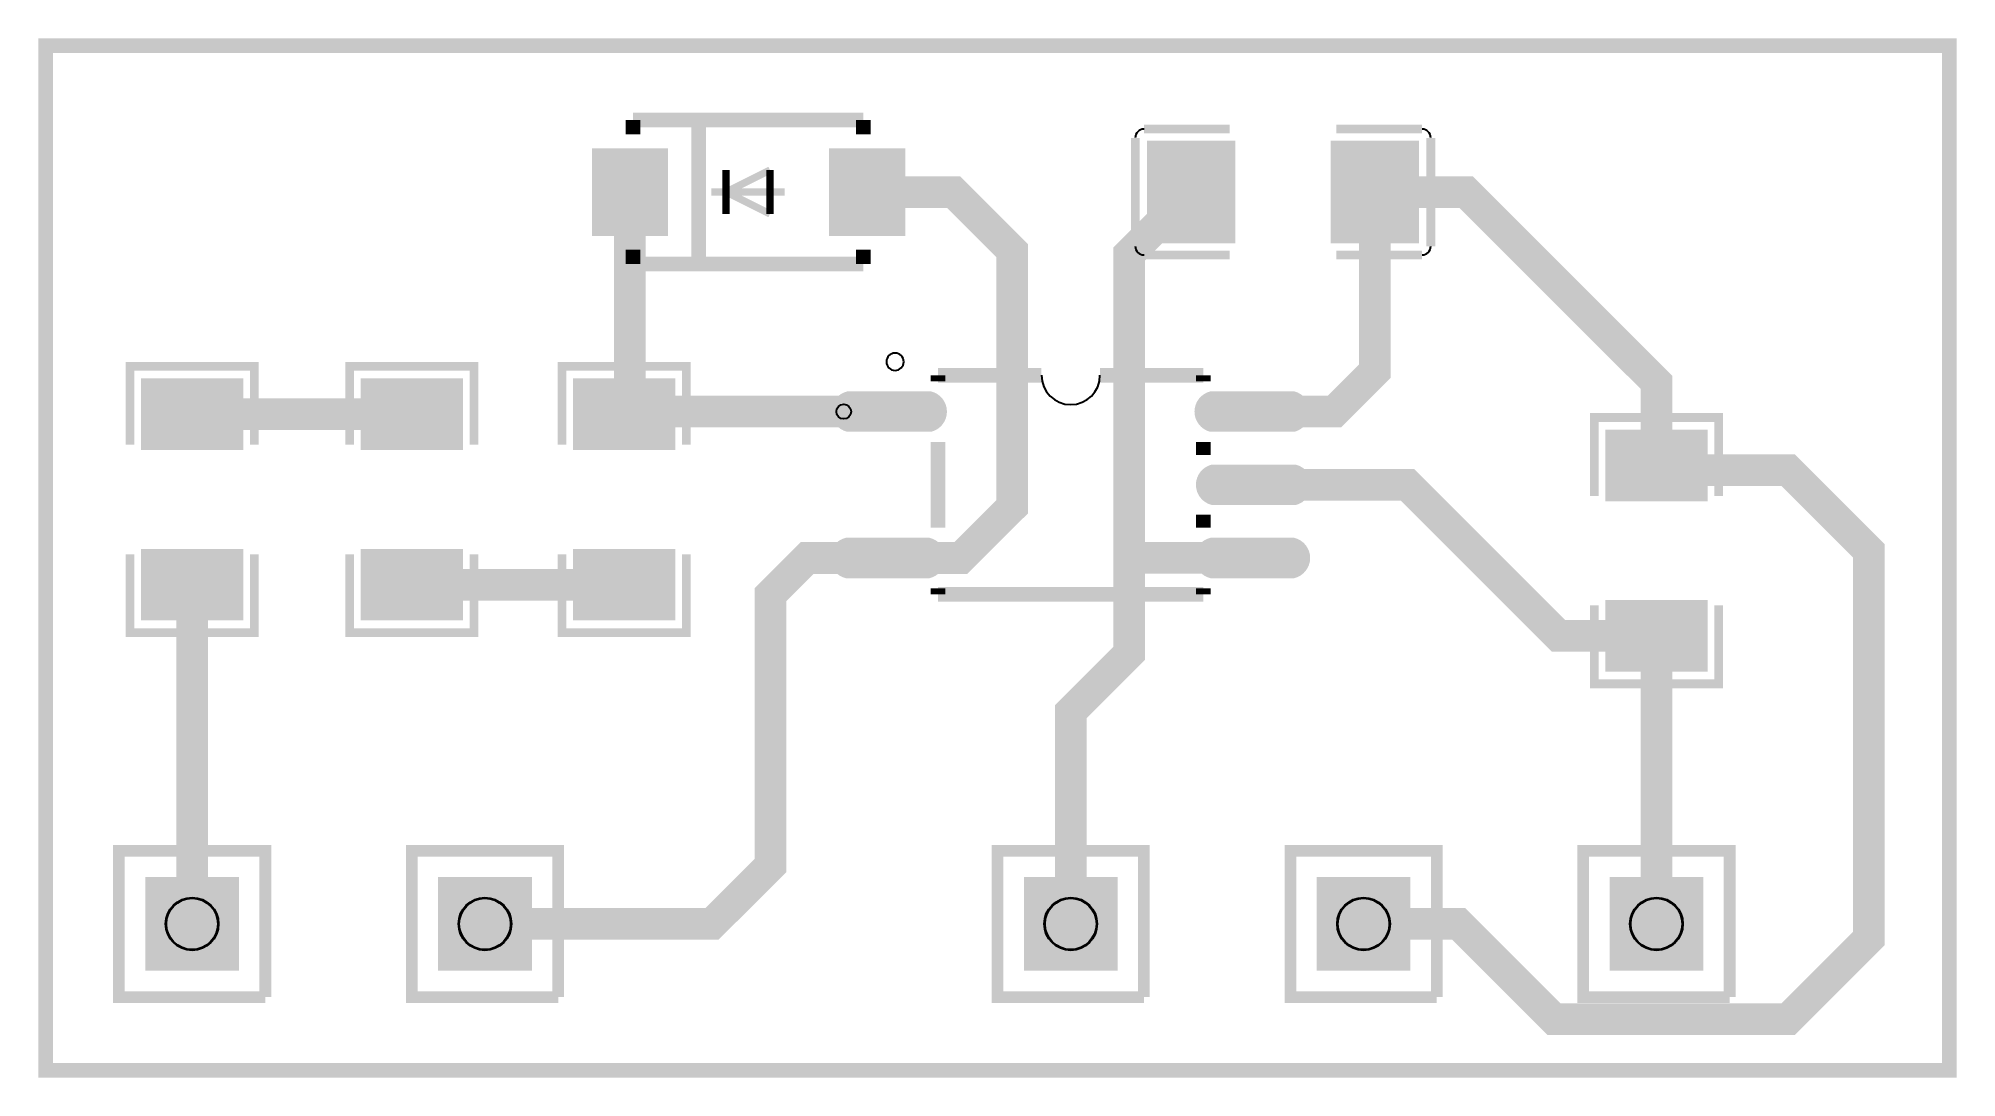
# Model space of a CAD drawing. Header units: millimetres. Extents: x 7.5 to 40.8, y 68.5 to 86.5.
import ezdxf

# ---------------------------------------------------------------- set-up
doc = ezdxf.new("R2010")
doc.units = ezdxf.units.MM
for name, color, linetype, true_color in [('BoardOutLine', 7, 'Continuous', 0xff00ff), ('BottomSolderMaskLayer', 7, 'Continuous', 0xaa00ff), ('Document', 7, 'Continuous', 0xffffff), ('Multi-Layer', 7, 'Continuous', 0xc0c0c0), ('TopLayer', 7, 'Continuous', 0xff0000), ('TopPasteMaskLayer', 7, 'Continuous', 0x808080), ('TopSilkLayer', 7, 'Continuous', 0xffcc00), ('TopSolderMaskLayer', 7, 'Continuous', 0x800080)]:
    doc.layers.add(name, color=color, linetype=linetype, true_color=true_color)

msp = doc.modelspace()

# ---------------------------------------------------------------- hatches: boundary and pattern name
at = {"layer": 'BottomSolderMaskLayer'}
for points in [[(10.973, 71.933), (10.973, 70.307), (9.347, 70.307), (9.347, 71.933)], [(16.053, 71.933), (16.053, 70.307), (14.427, 70.307), (14.427, 71.933)], [(26.213, 71.933), (26.213, 70.307), (24.587, 70.307), (24.587, 71.933)], [(31.293, 71.933), (31.293, 70.307), (29.667, 70.307), (29.667, 71.933)], [(36.373, 71.933), (36.373, 70.307), (34.747, 70.307), (34.747, 71.933)]]:
    msp.add_hatch(color=256, dxfattribs=at).paths.add_polyline_path(points)
at = {"layer": 'Document'}
for points in [[(22.087, 84.473), (22.087, 83.203), (21.68, 83.203), (21.68, 84.473)], [(17.102, 84.038), (18.372, 84.038), (18.372, 83.631), (17.102, 83.631)], [(21.217, 84.038), (22.487, 84.038), (22.487, 83.631), (21.217, 83.631)]]:
    msp.add_hatch(color=256, dxfattribs=at).paths.add_polyline_path(points)
at = {"layer": 'Multi-Layer'}
for points in [[(10.947, 71.908), (10.947, 70.333), (9.373, 70.333), (9.373, 71.908)], [(16.027, 71.908), (16.027, 70.333), (14.453, 70.333), (14.453, 71.908)], [(26.187, 71.908), (26.187, 70.333), (24.613, 70.333), (24.613, 71.908)], [(31.267, 71.908), (31.267, 70.333), (29.693, 70.333), (29.693, 71.908)], [(36.347, 71.908), (36.347, 70.333), (34.773, 70.333), (34.773, 71.908)]]:
    msp.add_hatch(color=256, dxfattribs=at).paths.add_polyline_path(points)
at = {"layer": 'TopLayer'}
for points in [[(18.39, 83.085), (17.12, 83.085), (17.12, 84.555), (18.39, 84.555)], [(22.504, 83.085), (21.234, 83.085), (21.234, 84.555), (22.504, 84.555)], [(28.233, 82.956), (28.233, 84.684), (26.748, 84.684), (26.748, 82.956)], [(29.933, 82.956), (29.933, 84.684), (31.418, 84.684), (31.418, 82.956)], [(11.011, 79.361), (9.31, 79.361), (9.31, 80.569), (11.011, 80.569)], [(13.12, 79.361), (14.821, 79.361), (14.821, 80.569), (13.12, 80.569)], [(18.504, 79.361), (16.803, 79.361), (16.803, 80.569), (18.504, 80.569)], [(21.575, 79.685, -0.785398), (21.575, 80.335), (22.925, 80.335, -0.785398), (22.925, 79.685)], [(27.875, 79.685, -0.785398), (27.875, 80.335), (29.225, 80.335, -0.785398), (29.225, 79.685)], [(36.411, 78.472), (34.71, 78.472), (34.71, 79.68), (36.411, 79.68)], [(27.9, 78.415, -0.785398), (27.9, 79.065), (29.25, 79.065, -0.785398), (29.25, 78.415)], [(11.011, 77.611), (9.31, 77.611), (9.31, 76.404), (11.011, 76.404)], [(13.12, 77.611), (14.821, 77.611), (14.821, 76.404), (13.12, 76.404)], [(18.504, 77.611), (16.803, 77.611), (16.803, 76.404), (18.504, 76.404)], [(21.55, 77.145, -0.785398), (21.55, 77.795), (22.9, 77.795, -0.785398), (22.9, 77.145)], [(27.875, 77.145, -0.785398), (27.875, 77.795), (29.225, 77.795, -0.785398), (29.225, 77.145)], [(36.411, 76.722), (34.71, 76.722), (34.71, 75.515), (36.411, 75.515)]]:
    msp.add_hatch(color=256, dxfattribs=at).paths.add_polyline_path(points)
at = {"layer": 'TopPasteMaskLayer'}
for points in [[(18.39, 83.085), (17.12, 83.085), (17.12, 84.555), (18.39, 84.555)], [(22.504, 83.085), (21.234, 83.085), (21.234, 84.555), (22.504, 84.555)], [(28.233, 83.056), (28.233, 83.426), (28.133, 83.526), (27.828, 83.526), (27.728, 83.626), (27.728, 84.014), (27.828, 84.114), (28.133, 84.114), (28.233, 84.214), (28.233, 84.584), (28.133, 84.684), (26.848, 84.684), (26.748, 84.584), (26.748, 83.056), (26.848, 82.956), (28.133, 82.956)], [(29.933, 83.056), (29.933, 83.426), (30.033, 83.526), (30.338, 83.526), (30.438, 83.626), (30.438, 84.014), (30.338, 84.114), (30.033, 84.114), (29.933, 84.214), (29.933, 84.584), (30.033, 84.684), (31.318, 84.684), (31.418, 84.584), (31.418, 83.056), (31.318, 82.956), (30.033, 82.956)], [(10.911, 79.361), (10.549, 79.361), (10.449, 79.461), (10.449, 79.672), (10.349, 79.772), (9.971, 79.772), (9.871, 79.672), (9.871, 79.461), (9.771, 79.361), (9.41, 79.361), (9.31, 79.461), (9.31, 80.469), (9.41, 80.569), (10.911, 80.569), (11.011, 80.469), (11.011, 79.461)], [(13.22, 79.361), (13.581, 79.361), (13.681, 79.461), (13.681, 79.672), (13.781, 79.772), (14.159, 79.772), (14.259, 79.672), (14.259, 79.461), (14.359, 79.361), (14.721, 79.361), (14.821, 79.461), (14.821, 80.469), (14.721, 80.569), (13.22, 80.569), (13.12, 80.469), (13.12, 79.461)], [(18.404, 79.361), (18.042, 79.361), (17.942, 79.461), (17.942, 79.672), (17.842, 79.772), (17.464, 79.772), (17.364, 79.672), (17.364, 79.461), (17.264, 79.361), (16.903, 79.361), (16.803, 79.461), (16.803, 80.469), (16.903, 80.569), (18.404, 80.569), (18.504, 80.469), (18.504, 79.461)], [(21.575, 79.685, -0.785398), (21.575, 80.335), (22.925, 80.335, -0.785398), (22.925, 79.685)], [(27.875, 79.685, -0.785398), (27.875, 80.335), (29.225, 80.335, -0.785398), (29.225, 79.685)], [(36.311, 78.472), (35.949, 78.472), (35.849, 78.572), (35.849, 78.783), (35.749, 78.883), (35.371, 78.883), (35.271, 78.783), (35.271, 78.572), (35.171, 78.472), (34.81, 78.472), (34.71, 78.572), (34.71, 79.58), (34.81, 79.68), (36.311, 79.68), (36.411, 79.58), (36.411, 78.572)], [(27.9, 78.415, -0.785398), (27.9, 79.065), (29.25, 79.065, -0.785398), (29.25, 78.415)], [(10.911, 77.611), (10.549, 77.611), (10.449, 77.511), (10.449, 77.301), (10.349, 77.201), (9.971, 77.201), (9.871, 77.301), (9.871, 77.511), (9.771, 77.611), (9.41, 77.611), (9.31, 77.511), (9.31, 76.504), (9.41, 76.404), (10.911, 76.404), (11.011, 76.504), (11.011, 77.511)], [(13.22, 77.611), (13.581, 77.611), (13.681, 77.511), (13.681, 77.301), (13.781, 77.201), (14.159, 77.201), (14.259, 77.301), (14.259, 77.511), (14.359, 77.611), (14.721, 77.611), (14.821, 77.511), (14.821, 76.504), (14.721, 76.404), (13.22, 76.404), (13.12, 76.504), (13.12, 77.511)], [(18.404, 77.611), (18.042, 77.611), (17.942, 77.511), (17.942, 77.301), (17.842, 77.201), (17.464, 77.201), (17.364, 77.301), (17.364, 77.511), (17.264, 77.611), (16.903, 77.611), (16.803, 77.511), (16.803, 76.504), (16.903, 76.404), (18.404, 76.404), (18.504, 76.504), (18.504, 77.511)], [(21.55, 77.145, -0.785398), (21.55, 77.795), (22.9, 77.795, -0.785398), (22.9, 77.145)], [(27.875, 77.145, -0.785398), (27.875, 77.795), (29.225, 77.795, -0.785398), (29.225, 77.145)], [(36.311, 76.722), (35.949, 76.722), (35.849, 76.622), (35.849, 76.412), (35.749, 76.312), (35.371, 76.312), (35.271, 76.412), (35.271, 76.622), (35.171, 76.722), (34.81, 76.722), (34.71, 76.622), (34.71, 75.615), (34.81, 75.515), (36.311, 75.515), (36.411, 75.615), (36.411, 76.622)]]:
    msp.add_hatch(color=256, dxfattribs=at).paths.add_polyline_path(points)
at = {"layer": 'TopSolderMaskLayer'}
for points in [[(18.415, 83.059), (17.094, 83.059), (17.094, 84.581), (18.415, 84.581)], [(22.53, 83.059), (21.209, 83.059), (21.209, 84.581), (22.53, 84.581)], [(28.258, 82.931), (28.258, 84.71), (26.723, 84.71), (26.723, 82.931)], [(29.908, 82.931), (29.908, 84.71), (31.443, 84.71), (31.443, 82.931)], [(11.046, 79.343), (9.274, 79.343), (9.274, 80.587), (11.046, 80.587)], [(13.084, 79.343), (14.856, 79.343), (14.856, 80.587), (13.084, 80.587)], [(18.539, 79.343), (16.767, 79.343), (16.767, 80.587), (18.539, 80.587)], [(21.522, 79.66, -0.785398), (21.522, 80.361), (22.978, 80.361, -0.785398), (22.978, 79.66)], [(27.822, 79.66, -0.785398), (27.822, 80.361), (29.278, 80.361, -0.785398), (29.278, 79.66)], [(36.446, 78.454), (34.674, 78.454), (34.674, 79.698), (36.446, 79.698)], [(27.847, 78.39, -0.785398), (27.847, 79.091), (29.303, 79.091, -0.785398), (29.303, 78.39)], [(11.046, 77.629), (9.274, 77.629), (9.274, 76.386), (11.046, 76.386)], [(13.084, 77.629), (14.856, 77.629), (14.856, 76.386), (13.084, 76.386)], [(18.539, 77.629), (16.767, 77.629), (16.767, 76.386), (18.539, 76.386)], [(21.497, 77.12, -0.785398), (21.497, 77.821), (22.953, 77.821, -0.785398), (22.953, 77.12)], [(27.822, 77.12, -0.785398), (27.822, 77.821), (29.278, 77.821, -0.785398), (29.278, 77.12)], [(36.446, 76.74), (34.674, 76.74), (34.674, 75.497), (36.446, 75.497)], [(10.973, 71.933), (10.973, 70.307), (9.347, 70.307), (9.347, 71.933)], [(16.053, 71.933), (16.053, 70.307), (14.427, 70.307), (14.427, 71.933)], [(26.213, 71.933), (26.213, 70.307), (24.587, 70.307), (24.587, 71.933)], [(31.293, 71.933), (31.293, 70.307), (29.667, 70.307), (29.667, 71.933)], [(36.373, 71.933), (36.373, 70.307), (34.747, 70.307), (34.747, 71.933)]]:
    msp.add_hatch(color=256, dxfattribs=at).paths.add_polyline_path(points)

# ---------------------------------------------------------------- linework, layer by layer
at = {"layer": 'BoardOutLine', "const_width": 0.254}
msp.add_lwpolyline([(7.62, 86.36), (40.64, 86.36), (40.64, 68.58), (7.62, 68.58), (7.62, 86.36)], close=True, dxfattribs=at)
at = {"layer": 'BottomSolderMaskLayer'}
for centre in [(10.16, 71.12), (15.24, 71.12), (25.4, 71.12), (30.48, 71.12), (35.56, 71.12)]:
    msp.add_circle(centre, 0.459, dxfattribs=at)
at = {"layer": 'Document'}
msp.add_circle((21.463, 80.01), 0.127, dxfattribs=at)
at = {"layer": 'Multi-Layer'}
for centre in [(10.16, 71.12), (15.24, 71.12), (25.4, 71.12), (30.48, 71.12), (35.56, 71.12)]:
    msp.add_circle(centre, 0.445, dxfattribs=at)
at = {"layer": 'TopLayer', "const_width": 0.55}
for points in [[(17.653, 79.965), (17.755, 80.067), (17.755, 83.82)], [(22.225, 77.47), (23.495, 77.47), (24.384, 78.359), (24.384, 82.804), (23.368, 83.82), (21.869, 83.82)], [(27.49, 83.82), (26.416, 82.746), (26.416, 75.819), (25.4, 74.803), (25.4, 71.12)], [(28.55, 80.01), (29.972, 80.01), (30.676, 80.714), (30.676, 83.82)], [(30.676, 83.82), (32.258, 83.82), (35.56, 80.518), (35.56, 79.076)], [(10.16, 79.965), (13.97, 79.965), (13.97, 79.965)], [(17.653, 79.965), (17.698, 80.01), (22.25, 80.01)], [(35.56, 79.076), (35.642, 78.994), (37.846, 78.994), (39.243, 77.597), (39.243, 70.866), (37.846, 69.469), (33.782, 69.469), (32.131, 71.12), (30.48, 71.12)], [(28.575, 78.74), (31.242, 78.74), (33.864, 76.118), (35.56, 76.118)], [(22.225, 77.47), (20.828, 77.47), (20.193, 76.835), (20.193, 72.136), (19.177, 71.12), (15.24, 71.12)], [(28.55, 77.47), (26.416, 77.473)], [(10.16, 71.12), (10.16, 77.007)], [(13.97, 77.007), (17.653, 77.007), (17.653, 77.007)], [(35.56, 76.118), (35.56, 71.12)]]:
    msp.add_lwpolyline(points, dxfattribs=at)
at = {"layer": 'TopSilkLayer'}
for points, const_width in [([(17.805, 85.07), (21.803, 85.07)], 0.254), ([(17.805, 85.07), (17.805, 84.82)], 0.254), ([(18.948, 82.576), (18.948, 85.065)], 0.254), ([(21.803, 85.07), (21.803, 84.82)], 0.254), ([(26.672, 84.913), (28.157, 84.913)], 0.152), ([(31.494, 84.913), (30.009, 84.913)], 0.152), ([(26.519, 82.88), (26.519, 84.76)], 0.152), ([(31.647, 82.88), (31.647, 84.76)], 0.152), ([(20.185, 84.201), (19.423, 83.82)], 0.127), ([(19.423, 83.82), (19.423, 84.201)], 0.127), ([(20.185, 83.82), (20.185, 84.201)], 0.127), ([(20.439, 83.82), (19.169, 83.82)], 0.127), ([(20.185, 83.439), (19.423, 83.82)], 0.127), ([(19.423, 83.82), (19.423, 83.439)], 0.127), ([(20.185, 83.82), (20.185, 83.439)], 0.127), ([(17.805, 82.82), (17.805, 82.57)], 0.254), ([(21.803, 82.82), (21.803, 82.57)], 0.254), ([(21.803, 82.57), (17.805, 82.57)], 0.254), ([(28.157, 82.728), (26.672, 82.728)], 0.152), ([(30.009, 82.728), (31.494, 82.728)], 0.152), ([(11.239, 79.437), (11.239, 80.797), (9.081, 80.797), (9.081, 79.437)], 0.152), ([(12.891, 79.437), (12.891, 80.797), (15.049, 80.797), (15.049, 79.437)], 0.152), ([(18.732, 79.437), (18.732, 80.797), (16.574, 80.797), (16.574, 79.437)], 0.152), ([(23.1, 80.64), (24.892, 80.64)], 0.254), ([(23.1, 80.64), (23.1, 80.538)], 0.254), ([(27.7, 80.64), (25.908, 80.64)], 0.254), ([(27.7, 80.538), (27.7, 80.64)], 0.254), ([(27.7, 80.64), (27.7, 80.538)], 0.254), ([(36.639, 78.548), (36.639, 79.908), (34.481, 79.908), (34.481, 78.548)], 0.152), ([(23.1, 79.482), (23.1, 77.998)], 0.254), ([(27.7, 79.259), (27.7, 79.482)], 0.254), ([(27.7, 77.998), (27.7, 78.221)], 0.254), ([(11.239, 77.535), (11.239, 76.175), (9.081, 76.175), (9.081, 77.535)], 0.152), ([(12.891, 77.535), (12.891, 76.175), (15.049, 76.175), (15.049, 77.535)], 0.152), ([(18.732, 77.535), (18.732, 76.175), (16.574, 76.175), (16.574, 77.535)], 0.152), ([(23.1, 76.942), (23.1, 76.84)], 0.254), ([(27.7, 76.84), (23.1, 76.84)], 0.254), ([(27.7, 76.942), (27.7, 76.84)], 0.254), ([(36.639, 76.646), (36.639, 75.286), (34.481, 75.286), (34.481, 76.646)], 0.152), ([(11.43, 69.85), (8.89, 69.85), (8.89, 72.39), (11.43, 72.39), (11.43, 70.485)], 0.203), ([(16.51, 69.85), (13.97, 69.85), (13.97, 72.39), (16.51, 72.39), (16.51, 70.485)], 0.203), ([(26.67, 69.85), (24.13, 69.85), (24.13, 72.39), (26.67, 72.39), (26.67, 70.485)], 0.203), ([(31.75, 69.85), (29.21, 69.85), (29.21, 72.39), (31.75, 72.39), (31.75, 70.485)], 0.203), ([(36.83, 69.85), (34.29, 69.85), (34.29, 72.39), (36.83, 72.39), (36.83, 70.485)], 0.203), ([(11.43, 69.85), (11.43, 70.485)], 0.203), ([(16.51, 69.85), (16.51, 70.485)], 0.203), ([(26.67, 69.85), (26.67, 70.485)], 0.203), ([(31.75, 69.85), (31.75, 70.485)], 0.203), ([(36.83, 69.85), (36.83, 70.485)], 0.203)]:
    msp.add_lwpolyline(points, dxfattribs=dict(at, const_width=const_width))
for centre, radius, start, end in [((26.672, 84.76), 0.152, 90, 180), ((31.494, 84.76), 0.152, 0, 90), ((26.672, 82.88), 0.152, 180, 270), ((31.494, 82.88), 0.152, 270, 360), ((22.353, 80.876), 0.15, 90, 89.5149), ((25.4, 80.64), 0.508, 180.0029, 0.0029)]:
    msp.add_arc(centre, radius, start, end, dxfattribs=at)
at = {"layer": 'TopSolderMaskLayer'}
for centre in [(10.16, 71.12), (15.24, 71.12), (25.4, 71.12), (30.48, 71.12), (35.56, 71.12)]:
    msp.add_circle(centre, 0.459, dxfattribs=at)

doc.saveas('drawing.dxf')
